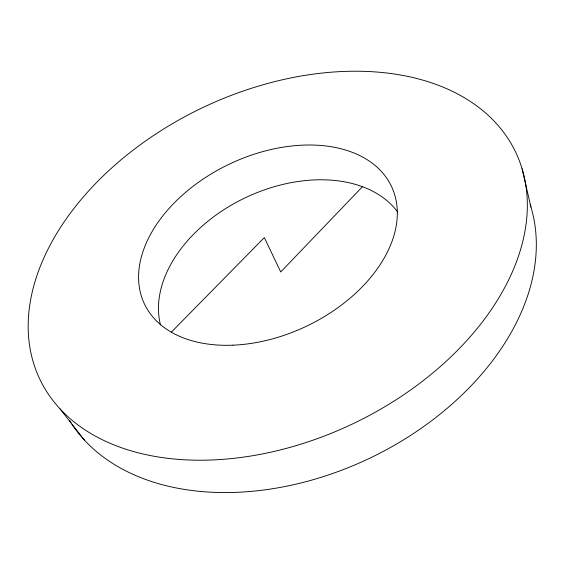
<?xml version="1.0" encoding="UTF-8"?>
<svg xmlns="http://www.w3.org/2000/svg" width="564" height="564" viewBox="0 0 564 564"><rect width="100%" height="100%" fill="white"/><g stroke="black" fill="none" stroke-linecap="round" stroke-linejoin="round"><path stroke-width="0.85" d="M362.448 186.705L280.731 271.961L264.34 237.585L171.329 332.168M60.115 408.963L84.346 440.012M522.074 168.728A263.621 175.009 -25.5 0 1 199.734 460.217A263.621 175.009 -25.5 0 1 111.453 168.199A263.621 175.009 -25.5 0 1 522.074 168.728L530.935 207.03M160.507 324.977A132.533 90.409 -25.5 0 1 245.53 197.654A132.533 90.409 -25.5 0 1 397.775 212.134M530.146 204.499A255.231 176.046 -25.5 0 1 370.365 457.905A255.231 176.046 -25.5 0 1 71.995 424.318M71.057 422.894A255.231 176.046 -25.5 0 1 69.696 420.737M232.988 345.175A136.784 89.746 -25.5 0 0 393.298 190.674A136.784 89.746 -25.5 0 0 177.561 199.628A136.784 89.746 -25.5 0 0 232.988 345.175"/></g></svg>
